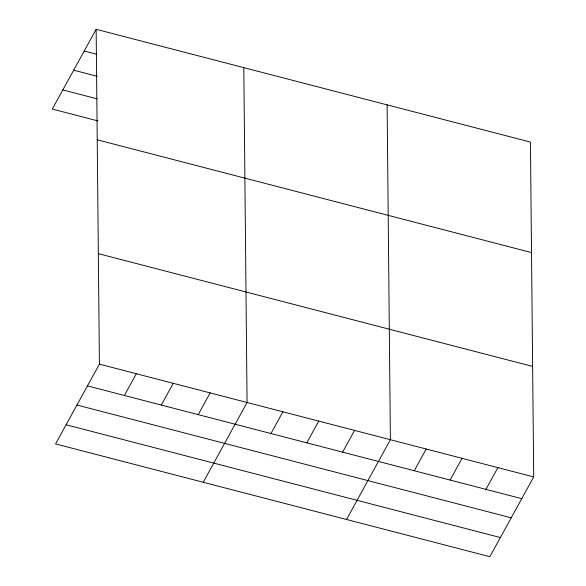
<?xml version="1.0" encoding="UTF-8"?>
<svg xmlns="http://www.w3.org/2000/svg" width="586" height="586" viewBox="0 0 586 586"><rect width="100%" height="100%" fill="white"/><g stroke="black" fill="none" stroke-linecap="round" stroke-linejoin="round"><path stroke-width="0.88" d="M96.148 29.3L99.415 364.148L55.56 443.917L489.852 556.7L533.707 476.931L530.44 142.083L96.148 29.3L52.293 109.069L97.994 120.943M124.386 395.462L136.333 373.736M161.297 405.051L173.244 383.317M198.215 414.639L210.162 392.906M203.217 482.263L247.072 402.494L243.805 67.646M270.959 433.53L282.906 411.797M306.786 442.833L318.733 421.1M342.612 452.136L354.559 430.41M346.538 519.482L390.393 439.712L387.119 104.865M414.273 470.748L426.22 449.015M450.099 480.051L462.046 458.318M485.933 489.354L497.88 467.628M84.201 51.033L96.507 54.227M73.668 70.188L97.401 76.348M62.819 89.922L97.1 98.822M97.225 139.798L531.517 252.581M98.338 253.65L532.63 366.433M99.415 364.148L533.707 476.931M87.468 385.881L521.76 498.664M76.942 405.029L511.234 517.812M66.093 424.762L500.385 537.545"/></g></svg>
